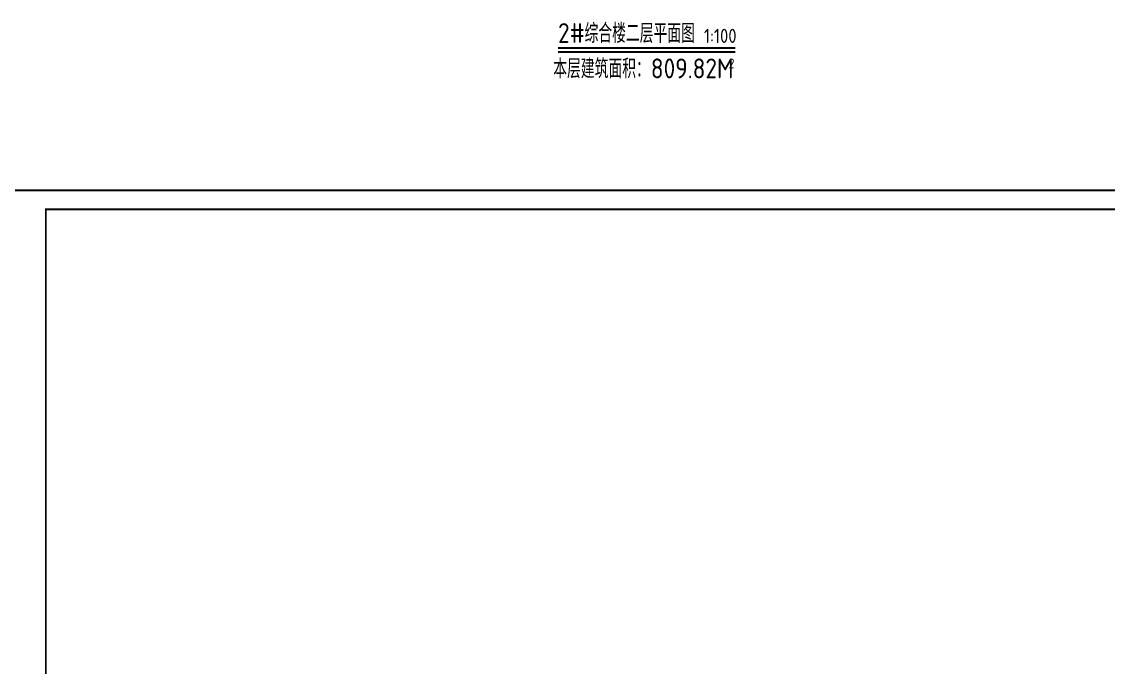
# Model space of a CAD drawing. Extents: x -9422388 to 15610651, y -1992469 to 953794.
# Drawn here: x -2890749 to -2833292, y -190604 to -156438 of the extents above; entities that cross this region are included whole.
import ezdxf

# ---------------------------------------------------------------- set-up
doc = ezdxf.new("R2010")
doc.units = 0
doc.header["$LTSCALE"] = 1000
doc.layers.add('A-ANNO-IDEN', color=3, linetype='Continuous')
doc.layers.add('PUB_TITLE', color=4, linetype='Continuous')
doc.styles.get("Standard").update_dxf_attribs({"font": 'gbenor.shx', "bigfont": 'gbcbig.shx'})

msp = doc.modelspace()

# ---------------------------------------------------------------- linework, layer by layer
at = {"layer": 'A-ANNO-IDEN', "color": 8, "const_width": 105}
msp.add_lwpolyline([(-2862386.54355, -157828.47131), (-2853020.41313, -157828.47131)], dxfattribs=at)
at = {"layer": 'A-ANNO-IDEN', "color": 8}
msp.add_lwpolyline([(-2862386.54355, -158038.47131), (-2853020.41313, -158038.47131)], dxfattribs=at)
at = {"layer": 'PUB_TITLE'}
msp.add_lwpolyline([(-2891974.25692, -224769.87898), (-2786874.25692, -224769.87898), (-2786874.25692, -165369.87898), (-2891974.25692, -165369.87898)], close=True, dxfattribs=at)
at = {"layer": 'PUB_TITLE', "const_width": 100}
msp.add_lwpolyline([(-2889474.25692, -223769.87898), (-2787874.25692, -223769.87898), (-2787874.25692, -166369.87898), (-2889474.25692, -166369.87898)], close=True, dxfattribs=at)

# ---------------------------------------------------------------- texts
at = {"layer": 'A-ANNO-IDEN', "color": 7}
for s, height, p in [('2#', 1050, (-2862386.54355, -157562.62025)), ('综合楼二层平面图', 1012.765957, (-2860986.54355, -157562.62025)), ('1:100', 750, (-2854670.90525, -157562.62025))]:
    msp.add_text(s, height=height, dxfattribs=at).set_placement(p)
at = {"layer": 'A-ANNO-IDEN', "color": 8}
for s, height, p in [('本层建筑面积：', 1012.765957, (-2862641.26134, -159434.46025)), ('809.82M', 1050, (-2857480.62304, -159434.46025)), ('2', 525, (-2853365.06551, -158909.46025))]:
    msp.add_text(s, height=height, dxfattribs=at).set_placement(p)

doc.saveas('drawing.dxf')
